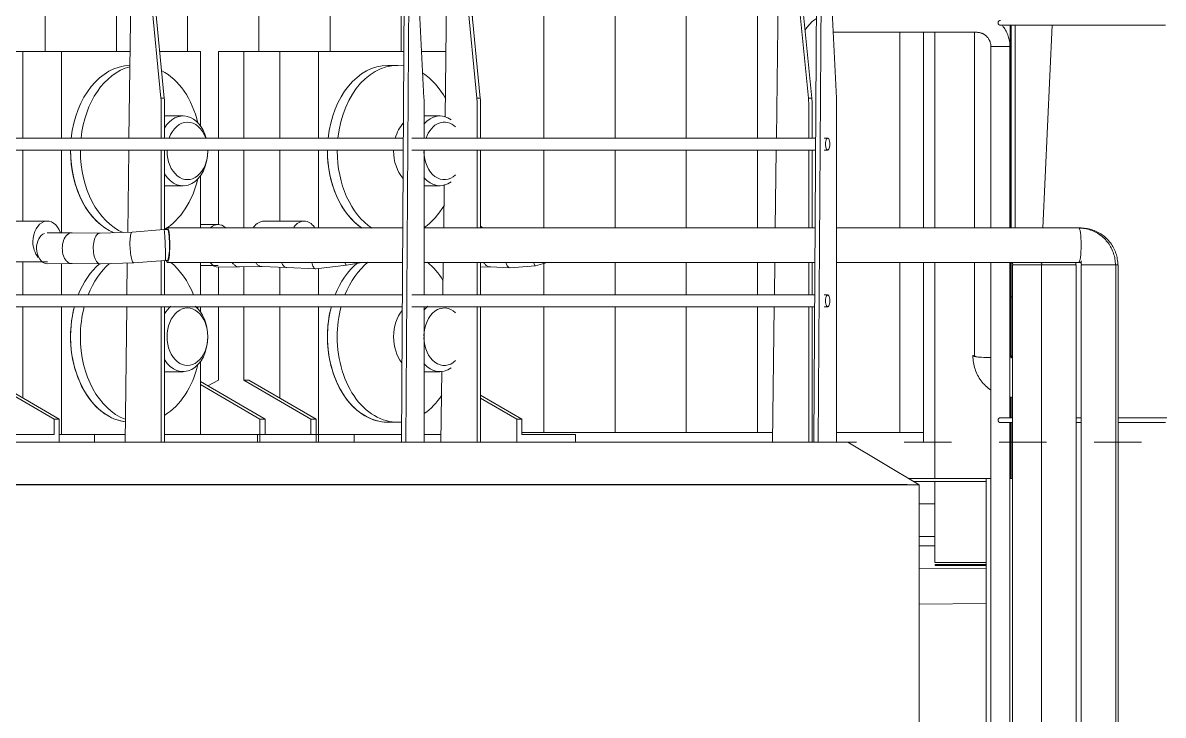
# Model space of a CAD drawing. Header units: metres. Extents: x -3 to 137, y -7 to 15.
# Drawn here: x 51.506 to 53.908, y 2.237 to 3.695 of the extents above; entities that cross this region are included whole.
import ezdxf

# ---------------------------------------------------------------- set-up
doc = ezdxf.new("R2010")
doc.units = ezdxf.units.M
doc.linetypes.add('Centre', pattern=[0.03175, 0.00635, -0.00475, 0.0159, -0.00475])
for name, color, linetype, lineweight in [('A-CLNG', 7, 'Continuous', 9), ('A-FLOR', 7, 'Continuous', 9), ('A-FLOR-HRAL', 7, 'Continuous', 9), ('A-FLOR-LEVL', 7, 'Continuous', 9), ('A-GENM', 7, 'Continuous', 9), ('A-WALL', 7, 'Continuous', 9), ('A-WALL-PATT', 7, 'Continuous', 9), ('I-WALL', 7, 'Continuous', 9), ('M-EQPM', 7, 'Continuous', 9), ('P-PIPE', 7, 'Continuous', 9)]:
    doc.layers.add(name, color=color, linetype=linetype, lineweight=lineweight)

# ---------------------------------------------------------------- blocks, each defined once
blk = doc.blocks.new('M_Corniza Generica - Blanco-V62-Elevation 3 - a')
at = {"layer": 'A-GENM', "color": 8, "true_color": 0x808080}
for p, q in [((12.2588, 3.264), (12.2588, 3.6754)), ((12.4188, 3.6907), (12.4188, 3.264)), ((12.2588, 2.7361), (12.2588, 3.191)), ((12.4188, 3.1911), (12.4188, 2.9911)), ((12.4188, 2.9076), (12.4188, 2.8636)), ((12.4188, 2.854), (12.4188, 2.7361)), ((12.2588, 2.5591), (12.2588, 2.7298)), ((12.2588, 2.5591), (12.3666, 2.5591))]:
    blk.add_line(p, q, dxfattribs=at)
blk = doc.blocks.new('M_RVR_Codo material - CO - Codo-2573685-Elevation 3 - a')
at = {"layer": 'P-PIPE', "color": 9, "true_color": 0xc0c0c0, "flags": 128}
for points in [[(12.3386, 2.994), (12.3387, 2.9905), (12.3389, 2.987), (12.3392, 2.9835), (12.3397, 2.98), (12.3404, 2.9765), (12.3411, 2.9731), (12.342, 2.9697), (12.3431, 2.9664), (12.3443, 2.9631), (12.3456, 2.9598), (12.347, 2.9566), (12.3486, 2.9535), (12.3502, 2.9504), (12.3521, 2.9474), (12.354, 2.9445), (12.356, 2.9416), (12.3582, 2.9388), (12.3604, 2.9362), (12.3628, 2.9336), (12.3653, 2.9311), (12.3679, 2.9287), (12.3705, 2.9264), (12.3733, 2.9243), (12.3761, 2.9222)], [(12.4219, 2.9896), (12.4217, 2.9898), (12.4215, 2.99), (12.4214, 2.9902), (12.4212, 2.9903), (12.4211, 2.9905), (12.4209, 2.9908), (12.4208, 2.991), (12.4207, 2.9912), (12.4206, 2.9914), (12.4205, 2.9916), (12.4204, 2.9918), (12.4203, 2.9921), (12.4202, 2.9923), (12.4202, 2.9925), (12.4201, 2.9928), (12.4201, 2.993), (12.4201, 2.9932), (12.42, 2.9935), (12.42, 2.9937), (12.42, 2.994), (12.42, 2.994)], [(12.4166, 2.907), (12.4184, 2.9068), (12.4219, 2.9065)]]:
    blk.add_lwpolyline(points, dxfattribs=at)
at = {"layer": 'P-PIPE', "color": 9, "true_color": 0xc0c0c0}
for start_param, end_param in [(2.762162, 3.140682), (3.140682, 4.648786), (5.8903, 6.282275), (6.282275, 6.660916)]:
    blk.add_ellipse((12.3793, 2.994), major_axis=(0.0407, 0), ratio=0.09103, start_param=start_param, end_param=end_param, dxfattribs=at)
blk = doc.blocks.new('M_Marco Ventanas Fachada Ext - M_Marco Ventanas Fachada Ext-2575492-Elevation 3 - a')
at = {"layer": 'A-GENM', "color": 8, "true_color": 0x808080}
for p, q in [((12.4275, 3.6906), (12.4275, 3.264)), ((12.4856, 3.264), (12.5054, 3.6906)), ((12.4195, 3.1187), (12.4219, 3.1187))]:
    blk.add_line(p, q, dxfattribs=at)
blk = doc.blocks.new('Generic Models 1 - Generic Models 1-2589847-Elevation 3 - a')
at = {"layer": 'A-GENM', "color": 8, "true_color": 0x808080}
for p, q in [((1.201, 2.8125), (12.0754, 2.8125)), ((12.0754, 2.8125), (12.2254, 2.7225)), ((12.2254, 2.7225), (1.051, 2.7225))]:
    blk.add_line(p, q, dxfattribs=at)
blk = doc.blocks.new('Railing - 50 x 12mm-2506593-Elevation 3 - a')
at = {"layer": 'A-FLOR-HRAL'}
for p, q in [((11.1351, 2.8125), (11.1411, 3.7525)), ((11.1505, 3.7525), (11.1411, 3.7525)), ((11.1505, 3.7525), (11.1444, 2.8125)), ((11.1636, 3.7525), (11.1505, 3.7525)), ((11.1827, 3.5368), (11.1719, 3.7525)), ((11.1829, 3.4521), (11.1829, 3.5246)), ((11.1829, 3.1221), (11.1829, 3.4279)), ((11.1829, 2.8125), (11.1829, 3.0979))]:
    blk.add_line(p, q, dxfattribs=at)
blk.add_ellipse((11.1472, 3.5246), major_axis=(0, 0.1), ratio=0.357735, start_param=4.712389, end_param=4.834562, dxfattribs=at)
blk = doc.blocks.new('Railing - 50 x 12mm-V72-Elevation 3 - a')
at = {"layer": 'A-FLOR-HRAL'}
for p, q in [((12.0035, 2.8125), (12.0095, 3.7525)), ((12.0189, 3.7525), (12.0095, 3.7525)), ((12.0189, 3.7525), (12.0128, 2.8125)), ((12.032, 3.7525), (12.0189, 3.7525)), ((12.0403, 3.7525), (12.0328, 3.7525)), ((12.0511, 3.5368), (12.0403, 3.7525)), ((12.0513, 2.8125), (12.0513, 3.5246))]:
    blk.add_line(p, q, dxfattribs=at)
blk.add_ellipse((12.0156, 3.5246), major_axis=(0, 0.1), ratio=0.357735, start_param=4.712389, end_param=4.834562, dxfattribs=at)
blk = doc.blocks.new('Railing - 50 x 12mm-V73-Elevation 3 - a')
at = {"layer": 'A-FLOR-HRAL'}
for p, q in [((10.2129, 2.8125), (10.219, 3.7525)), ((10.2283, 3.7525), (10.219, 3.7525)), ((10.2283, 3.7525), (10.2223, 2.8125)), ((10.2415, 3.7525), (10.2283, 3.7525)), ((10.2605, 3.5368), (10.2498, 3.7525)), ((10.2608, 3.4525), (10.2608, 3.5246)), ((10.2608, 3.1225), (10.2608, 3.4275)), ((10.2608, 2.8125), (10.2608, 3.0975))]:
    blk.add_line(p, q, dxfattribs=at)
blk.add_ellipse((10.225, 3.5246), major_axis=(0, 0.1), ratio=0.357735, start_param=4.712389, end_param=4.834562, dxfattribs=at)
blk = doc.blocks.new('Railing - Railing-2595749-Elevation 3 - a')
at = {"layer": 'A-FLOR-HRAL'}
for p, q in [((12.0328, 3.8125), (10.2189, 3.8125)), ((10.2316, 3.7525), (11.1411, 3.7525)), ((11.1537, 3.7525), (12.0095, 3.7525)), ((12.0222, 3.7525), (12.0328, 3.7525)), ((11.1392, 3.4525), (10.2351, 3.4525)), ((12.0076, 3.4525), (11.1572, 3.4525)), ((12.0328, 3.4525), (12.0257, 3.4525)), ((10.2351, 3.4275), (11.139, 3.4275)), ((11.1572, 3.4275), (12.0074, 3.4275)), ((12.0257, 3.4275), (12.0328, 3.4275)), ((11.1371, 3.1225), (10.2351, 3.1225)), ((12.0055, 3.1225), (11.1572, 3.1225)), ((12.0328, 3.1225), (12.0257, 3.1225)), ((10.2351, 3.0975), (11.1369, 3.0975)), ((11.1572, 3.0975), (12.0053, 3.0975)), ((12.0257, 3.0975), (12.0328, 3.0975))]:
    blk.add_line(p, q, dxfattribs=at)
for centre, major_axis, start_param, end_param in [((10.2189, 3.7825), (0, 0.03), 0, 1.570796), ((12.0328, 3.7825), (0, 0.03), 4.712389, 7.853982), ((10.2189, 3.7825), (0, 0.03), 1.570796, 3.141593), ((12.0328, 3.7825), (0, 0.03), 1.570796, 4.712389), ((10.2189, 3.44), (0, 0.0125), 0.523599, 1.570796), ((10.2189, 3.44), (0, 0.0125), 1.570796, 2.617994), ((12.0328, 3.44), (0, 0.0125), 4.712389, 7.853982), ((12.0328, 3.44), (0, 0.0125), 1.570796, 4.712389), ((12.0328, 3.11), (0, 0.0125), 4.712389, 7.853982), ((10.2189, 3.11), (0, 0.0125), 1.162268, 1.570796), ((10.2189, 3.11), (0, 0.0125), 1.570796, 1.943727), ((12.0328, 3.11), (0, 0.0125), 1.570796, 4.712389)]:
    blk.add_ellipse(centre, major_axis=major_axis, ratio=0.357735, start_param=start_param, end_param=end_param, dxfattribs=at)
for name in ['Railing - 50 x 12mm-V73-Elevation 3 - a', 'Railing - 50 x 12mm-2506593-Elevation 3 - a', 'Railing - 50 x 12mm-V72-Elevation 3 - a']:
    blk.add_blockref(name, (0, 0))
blk = doc.blocks.new('Railing - 50 x 12mm-V74-Elevation 3 - a')
at = {"layer": 'A-FLOR-HRAL'}
for p, q in [((11.2304, 3.7525), (11.2272, 3.4964)), ((11.2941, 3.5368), (11.2729, 3.7525)), ((11.2799, 3.7525), (11.3012, 3.5368)), ((11.3012, 3.5368), (11.2941, 3.5368)), ((11.2946, 3.4525), (11.2946, 3.5246)), ((11.3017, 3.5246), (11.3017, 3.4525)), ((11.2946, 3.264), (11.2946, 3.4277)), ((11.3017, 3.4277), (11.3017, 3.264)), ((11.2254, 3.3548), (11.2242, 3.264)), ((11.2233, 3.191), (11.2224, 3.1225)), ((11.2946, 3.1225), (11.2946, 3.191)), ((11.3017, 3.191), (11.3017, 3.1225)), ((11.2946, 2.8125), (11.2946, 3.0977)), ((11.3017, 3.0977), (11.3017, 2.8125)), ((11.2204, 2.962), (11.2185, 2.8125))]:
    blk.add_line(p, q, dxfattribs=at)
for centre in [(11.2239, 3.5246), (11.231, 3.5246)]:
    blk.add_ellipse(centre, major_axis=(0, 0.1), ratio=0.707107, start_param=4.712389, end_param=4.834562, dxfattribs=at)
blk = doc.blocks.new('Railing - 50 x 12mm-V75-Elevation 3 - a')
at = {"layer": 'A-FLOR-HRAL'}
for p, q in [((10.5652, 3.7525), (10.5613, 3.4524)), ((10.6288, 3.5368), (10.6076, 3.7525)), ((10.6147, 3.7525), (10.6359, 3.5368)), ((10.6359, 3.5368), (10.6288, 3.5368)), ((10.6294, 3.4524), (10.6294, 3.5246)), ((10.6364, 3.5246), (10.6364, 3.4524)), ((10.561, 3.4275), (10.5588, 3.2545)), ((10.6294, 3.2596), (10.6294, 3.4275)), ((10.6364, 3.4275), (10.6364, 3.2599)), ((10.6294, 3.1224), (10.6294, 3.1944)), ((10.6364, 3.1949), (10.6364, 3.1224)), ((10.558, 3.1894), (10.5571, 3.1224)), ((10.5568, 3.0975), (10.5532, 2.8125)), ((10.6294, 2.8125), (10.6294, 3.0975)), ((10.6364, 3.0975), (10.6364, 2.8125))]:
    blk.add_line(p, q, dxfattribs=at)
for centre in [(10.5587, 3.5246), (10.5657, 3.5246)]:
    blk.add_ellipse(centre, major_axis=(0, 0.1), ratio=0.707107, start_param=4.712389, end_param=4.834562, dxfattribs=at)
blk = doc.blocks.new('Railing - 50 x 12mm-V76-Elevation 3 - a')
at = {"layer": 'A-FLOR-HRAL'}
for p, q in [((11.9287, 3.7525), (11.9249, 3.4525)), ((11.9924, 3.5368), (11.9711, 3.7525)), ((11.9782, 3.7525), (11.9995, 3.5368)), ((11.9995, 3.5368), (11.9924, 3.5368)), ((11.9929, 3.4525), (11.9929, 3.5246)), ((12, 3.5246), (12, 3.4525)), ((11.9246, 3.4275), (11.9225, 3.264)), ((11.9929, 3.264), (11.9929, 3.4275)), ((12, 3.4275), (12, 3.264)), ((11.9216, 3.191), (11.9207, 3.1225)), ((11.9929, 3.1225), (11.9929, 3.191)), ((12, 3.191), (12, 3.1225)), ((11.9204, 3.0975), (11.9167, 2.8125)), ((11.9929, 2.8125), (11.9929, 3.0975)), ((12, 3.0975), (12, 2.8125))]:
    blk.add_line(p, q, dxfattribs=at)
for centre in [(11.9222, 3.5246), (11.9293, 3.5246)]:
    blk.add_ellipse(centre, major_axis=(0, 0.1), ratio=0.707107, start_param=4.712389, end_param=4.834562, dxfattribs=at)
blk = doc.blocks.new('Railing - Railing-2595811-Elevation 3 - a')
for name in ['Railing - 50 x 12mm-V75-Elevation 3 - a', 'Railing - 50 x 12mm-V74-Elevation 3 - a', 'Railing - 50 x 12mm-V76-Elevation 3 - a']:
    blk.add_blockref(name, (0, 0))
blk = doc.blocks.new('M_Escalera Marinera Exterior - M_Escalera Marinera Exterior-2699892-Elevation 3 - a')
at = {"layer": 'A-GENM', "color": 8, "true_color": 0x808080}
for p, q in [((12.0466, 3.6754), (12.3466, 3.6754)), ((12.3966, 3.6904), (12.6624, 3.6904)), ((12.3766, 3.6454), (12.3766, 3.264)), ((12.3966, 3.6454), (12.3766, 3.6454)), ((12.3766, 3.6454), (12.4166, 3.6454)), ((12.4166, 3.6454), (12.3966, 3.6454)), ((12.4166, 3.264), (12.4166, 3.6454)), ((12.3766, 3.1911), (12.3766, 0.9118)), ((12.4166, 2.8636), (12.4166, 3.1911)), ((12.4219, 2.8638), (12.3966, 2.8638)), ((12.5665, 2.8638), (12.5563, 2.8638)), ((12.6624, 2.8638), (12.6444, 2.8638)), ((12.3966, 2.8538), (12.4219, 2.8538)), ((12.4166, 2.0125), (12.4166, 2.854)), ((12.5563, 2.8538), (12.5665, 2.8538)), ((12.6444, 2.8538), (12.6624, 2.8538)), ((12.2027, 2.7361), (12.3666, 2.7361)), ((12.3666, 2.7298), (12.2132, 2.7298)), ((12.3666, 0.6094), (12.3666, 2.7361)), ((12.3768, 2.7361), (12.3666, 2.7361)), ((12.4219, 2.7361), (12.4166, 2.7361))]:
    blk.add_line(p, q, dxfattribs=at)
at = {"layer": 'A-GENM', "color": 8, "true_color": 0x808080, "flags": 128}
for points in [[(12.0092, 3.7046), (12.0071, 3.7032), (12.0048, 3.7016), (12.0026, 3.6999), (12.0004, 3.6981), (11.9984, 3.6962), (11.9964, 3.6942), (11.9945, 3.6922), (11.9926, 3.69), (11.9909, 3.6878), (11.9892, 3.6856), (11.9877, 3.6833), (11.9862, 3.6809), (11.9854, 3.6794)], [(12.0092, 3.7046), (12.0071, 3.7032), (12.0048, 3.7016), (12.0026, 3.6999), (12.0004, 3.6981), (11.9984, 3.6962), (11.9964, 3.6942)], [(11.9963, 3.6941), (11.9945, 3.6922), (11.9926, 3.69), (11.9909, 3.6878), (11.9892, 3.6856), (11.9877, 3.6833), (11.9862, 3.6809), (11.9854, 3.6794)], [(12.0451, 3.6754), (12.0463, 3.6754), (12.0466, 3.6754)], [(12.3466, 3.6754), (12.3478, 3.6754), (12.349, 3.6753), (12.3502, 3.6752), (12.3514, 3.6751), (12.3525, 3.6748), (12.3537, 3.6746), (12.3549, 3.6743), (12.356, 3.6739), (12.3572, 3.6735), (12.3583, 3.6731), (12.3594, 3.6726), (12.3604, 3.6721), (12.3615, 3.6715), (12.3625, 3.6709), (12.3635, 3.6702), (12.3645, 3.6695), (12.3655, 3.6688), (12.3664, 3.668), (12.3673, 3.6672), (12.3681, 3.6663), (12.3689, 3.6655), (12.3697, 3.6646), (12.3705, 3.6636), (12.3712, 3.6626), (12.3718, 3.6617), (12.3725, 3.6606), (12.373, 3.6596), (12.3736, 3.6585), (12.3741, 3.6574), (12.3746, 3.6563), (12.375, 3.6552), (12.3753, 3.654), (12.3757, 3.6529), (12.3759, 3.6517), (12.3762, 3.6505), (12.3763, 3.6494), (12.3765, 3.6482), (12.3766, 3.647), (12.3766, 3.6458), (12.3766, 3.6454)], [(12.4166, 3.6454), (12.4165, 3.6482), (12.4164, 3.651), (12.4161, 3.6538), (12.4157, 3.6566), (12.4152, 3.6593), (12.4146, 3.6621), (12.4139, 3.6648), (12.413, 3.6675), (12.4121, 3.6701), (12.4111, 3.6727), (12.4099, 3.6753), (12.4087, 3.6778), (12.4073, 3.6802), (12.4059, 3.6826), (12.4044, 3.685), (12.4027, 3.6872), (12.401, 3.6895)], [(12.6624, 3.6904), (12.6785, 3.6904), (12.6946, 3.6904), (12.7107, 3.6904), (12.7267, 3.6904), (12.7425, 3.6904)], [(12.7445, 3.6904), (12.731, 3.6904), (12.715, 3.6904), (12.699, 3.6904), (12.6829, 3.6904), (12.6668, 3.6904), (12.6624, 3.6904)], [(12.6624, 2.8638), (12.6785, 2.8638), (12.6946, 2.8638), (12.7107, 2.8638), (12.7267, 2.8638), (12.7425, 2.8638), (12.7445, 2.8638)], [(12.7468, 2.8638), (12.731, 2.8638), (12.715, 2.8638), (12.699, 2.8638), (12.6829, 2.8638), (12.6668, 2.8638), (12.6624, 2.8638)], [(12.6624, 2.8538), (12.6785, 2.8538), (12.6946, 2.8538), (12.7107, 2.8538), (12.7267, 2.8538), (12.7425, 2.8538)], [(12.7445, 2.8538), (12.731, 2.8538), (12.715, 2.8538), (12.699, 2.8538), (12.6829, 2.8538), (12.6668, 2.8538), (12.6624, 2.8538)]]:
    blk.add_lwpolyline(points, dxfattribs=at)
at = {"layer": 'A-GENM', "color": 8, "true_color": 0x808080}
for points, knots in [([(12.3966, 3.7004), (12.3965, 3.7004), (12.3963, 3.7004), (12.3959, 3.7004), (12.3956, 3.7003), (12.3953, 3.7003), (12.395, 3.7002), (12.3947, 3.7001), (12.3944, 3.6999), (12.3941, 3.6998), (12.3938, 3.6996), (12.3935, 3.6993), (12.3931, 3.6991), (12.3928, 3.6987), (12.3926, 3.6984), (12.3922, 3.6979), (12.392, 3.6974), (12.3917, 3.6965), (12.3916, 3.6959), (12.3916, 3.6954)], [-0.5, -0.5, -0.5, -0.5, -0.4791667, -0.4583333, -0.4375, -0.4166667, -0.3958333, -0.375, -0.3541667, -0.3333333, -0.3125, -0.2916667, -0.25, -0.2291667, -0.2083333, -0.1666667, -0.125, -0.0833333, 0, 0, 0, 0]), ([(12.3916, 3.6954), (12.3916, 3.695), (12.3917, 3.6944), (12.392, 3.6935), (12.3922, 3.6929), (12.3926, 3.6925), (12.3928, 3.6921), (12.3931, 3.6918), (12.3935, 3.6915), (12.3938, 3.6913), (12.3941, 3.6911), (12.3944, 3.691), (12.3947, 3.6908), (12.395, 3.6907), (12.3953, 3.6906), (12.3956, 3.6905), (12.3959, 3.6905), (12.3963, 3.6904), (12.3965, 3.6904), (12.3966, 3.6904)], [-1, -1, -1, -1, -0.9166667, -0.875, -0.8333333, -0.7916667, -0.7708333, -0.75, -0.7083333, -0.6875, -0.6666667, -0.6458333, -0.625, -0.6041667, -0.5833333, -0.5625, -0.5416667, -0.5208333, -0.5, -0.5, -0.5, -0.5]), ([(12.3966, 2.8638), (12.3965, 2.8638), (12.3963, 2.8638), (12.3959, 2.8637), (12.3956, 2.8637), (12.3953, 2.8636), (12.395, 2.8635), (12.3947, 2.8634), (12.3944, 2.8633), (12.3941, 2.8631), (12.3938, 2.8629), (12.3935, 2.8627), (12.3931, 2.8624), (12.3928, 2.8621), (12.3926, 2.8617), (12.3922, 2.8613), (12.392, 2.8607), (12.3917, 2.8599), (12.3916, 2.8592), (12.3916, 2.8588)], [-0.5, -0.5, -0.5, -0.5, -0.4791667, -0.4583333, -0.4375, -0.4166667, -0.3958333, -0.375, -0.3541667, -0.3333333, -0.3125, -0.2916667, -0.25, -0.2291667, -0.2083333, -0.1666667, -0.125, -0.0833333, 0, 0, 0, 0]), ([(12.3916, 2.8588), (12.3916, 2.8583), (12.3917, 2.8577), (12.392, 2.8569), (12.3922, 2.8563), (12.3926, 2.8558), (12.3928, 2.8555), (12.3931, 2.8552), (12.3935, 2.8549), (12.3938, 2.8546), (12.3941, 2.8544), (12.3944, 2.8543), (12.3947, 2.8542), (12.395, 2.854), (12.3953, 2.8539), (12.3956, 2.8539), (12.3959, 2.8538), (12.3963, 2.8538), (12.3965, 2.8538), (12.3966, 2.8538)], [-1, -1, -1, -1, -0.9166667, -0.875, -0.8333333, -0.7916667, -0.7708333, -0.75, -0.7083333, -0.6875, -0.6666667, -0.6458333, -0.625, -0.6041667, -0.5833333, -0.5625, -0.5416667, -0.5208333, -0.5, -0.5, -0.5, -0.5])]:
    blk.add_open_spline(points, degree=3, knots=knots, dxfattribs=at)
blk = doc.blocks.new('Ventilacion01 - Standard-2235841-Elevation 3 - a')
at = {"layer": 'M-EQPM'}
for p, q in [((10.7503, 3.6347), (10.7503, 3.4525)), ((10.8032, 3.6347), (10.7503, 3.6347)), ((10.8032, 3.4524), (10.8032, 3.6347)), ((10.8792, 3.6347), (10.8032, 3.6347)), ((10.8792, 3.4524), (10.8792, 3.6347)), ((10.9606, 3.6347), (10.8792, 3.6347)), ((10.9606, 3.4524), (10.9606, 3.6347)), ((11.1404, 3.6347), (10.9606, 3.6347)), ((11.2289, 3.6347), (11.1778, 3.6347)), ((11.1273, 3.6058), (11.1067, 3.6058)), ((11.2163, 3.4994), (11.1829, 3.4994)), ((10.7503, 3.4275), (10.7503, 3.2701)), ((10.8032, 3.2639), (10.8032, 3.4275)), ((10.8792, 3.2778), (10.8792, 3.4275)), ((10.9606, 3.2638), (10.9606, 3.4275)), ((11.1829, 3.3522), (11.2163, 3.3522)), ((10.9305, 3.2778), (10.8457, 3.2778)), ((10.7503, 3.1807), (10.7503, 3.1225)), ((10.8032, 3.1224), (10.8032, 3.1815)), ((10.8792, 3.1224), (10.8792, 3.1806)), ((10.9606, 3.1224), (10.9606, 3.178)), ((10.7503, 3.0975), (10.7503, 2.9432)), ((10.8032, 2.9432), (10.8032, 3.0975)), ((10.8792, 2.905), (10.8792, 3.0975)), ((10.9606, 2.8282), (10.9606, 3.0975)), ((11.1829, 2.9608), (11.2163, 2.9608)), ((10.7503, 2.9432), (10.7276, 2.931)), ((10.9446, 2.8605), (10.8032, 2.9432)), ((10.8032, 2.9432), (10.814, 2.9432)), ((10.814, 2.9432), (10.9554, 2.8605)), ((11.3017, 2.9115), (11.3891, 2.8605)), ((11.3783, 2.8605), (11.3017, 2.9053)), ((10.9446, 2.8282), (10.9446, 2.8605)), ((10.9554, 2.8605), (10.9446, 2.8605)), ((10.9554, 2.8605), (10.9554, 2.8125)), ((11.3783, 2.8125), (11.3783, 2.8605)), ((11.3891, 2.8605), (11.3783, 2.8605)), ((11.3891, 2.8605), (11.3891, 2.8282)), ((11.1067, 2.8544), (11.1273, 2.8544)), ((10.4889, 2.8282), (10.4889, 2.8125)), ((10.712, 2.8282), (10.8319, 2.8282)), ((10.9446, 2.8282), (10.8319, 2.8282)), ((10.8319, 2.8282), (10.8319, 2.8125)), ((11.1352, 2.8282), (10.9609, 2.8282)), ((11.0354, 2.8282), (11.0354, 2.8125)), ((11.2187, 2.8282), (11.1829, 2.8282)), ((11.5018, 2.8282), (11.3891, 2.8282)), ((11.5018, 2.8125), (11.5018, 2.8282))]:
    blk.add_line(p, q, dxfattribs=at)
for centre, major_axis, start_param, end_param in [((11.1067, 3.4258), (0, 0.18), 0, 1.421505), ((11.1067, 3.4258), (0, 0.18), 0, 1.421505), ((11.1273, 3.4258), (0, 0.18), 6.18116, 7.704726), ((11.1273, 3.4258), (0, 0.18), 5.363978, 5.852052), ((11.1708, 3.4258), (0, 0.0736), 0.658882, 1.201078), ((11.2163, 3.4258), (0, 0.0736), 5.806124, 6.988329), ((11.2255, 3.4258), (0, 0.0606), 5.692535, 7.400516), ((11.1067, 3.4258), (0, 0.18), 1.561316, 2.703683), ((11.1067, 3.4258), (0, 0.18), 1.561316, 1.570796), ((11.1067, 3.4258), (0, 0.18), 1.570796, 2.703683), ((11.1273, 3.4258), (0, 0.18), 1.561316, 1.570796), ((11.1273, 3.4258), (0, 0.18), 1.570796, 2.703683), ((11.1708, 3.4258), (0, 0.0736), 1.54728, 1.570796), ((11.1708, 3.4258), (0, 0.0736), 1.570796, 2.465697), ((11.2255, 3.4258), (0, 0.0606), 1.598262, 3.732243), ((11.2163, 3.4258), (0, 0.0736), 2.436448, 3.618654), ((11.1273, 3.4258), (0, 0.18), 3.596778, 4.024312), ((10.8457, 3.2348), (0, 0.043), 0, 0.794261), ((10.9305, 3.2348), (0, 0.043), 5.486191, 7.079274), ((11.2901, 3.2275), (0, 0.043), 5.759587, 5.882089), ((11.1067, 3.0344), (0, 0.18), 0.535195, 1.059578), ((11.1067, 3.0344), (0, 0.18), 0.535195, 1.059578), ((11.1273, 3.0344), (0, 0.18), 0.513337, 1.059617), ((11.1273, 3.0344), (0, 0.18), 5.426933, 5.769848), ((11.1067, 3.0344), (0, 0.18), 1.209588, 3.141593), ((11.1067, 3.0344), (0, 0.18), 1.209588, 1.570796), ((11.1273, 3.0344), (0, 0.18), 1.209588, 1.570796), ((11.2163, 3.0344), (0, 0.0736), 0.514297, 0.705144), ((11.2255, 3.0344), (0, 0.0606), 5.692535, 7.826515), ((11.1708, 3.0344), (0, 0.0736), 0.717803, 1.570796), ((11.1067, 3.0344), (0, 0.18), 1.570796, 3.141593), ((11.1273, 3.0344), (0, 0.18), 1.570796, 3.205392), ((11.1708, 3.0344), (0, 0.0736), 1.570796, 2.407489), ((11.2255, 3.0344), (0, 0.0606), 1.598262, 3.732243), ((11.2163, 3.0344), (0, 0.0736), 2.436448, 3.618654), ((11.1273, 3.0344), (0, 0.18), 3.596778, 3.958334)]:
    blk.add_ellipse(centre, major_axis=major_axis, ratio=0.707107, start_param=start_param, end_param=end_param, dxfattribs=at)
blk = doc.blocks.new('Ventilacion01 - Standard-V101-Elevation 3 - a')
at = {"layer": 'M-EQPM'}
for p, q in [((10.2094, 3.6347), (10.2094, 3.551)), ((10.2182, 3.6347), (10.2094, 3.6347)), ((10.2623, 3.6347), (10.2556, 3.6347)), ((10.2623, 3.5264), (10.2623, 3.6347)), ((10.3383, 3.6347), (10.2623, 3.6347)), ((10.3383, 3.4525), (10.3383, 3.6347)), ((10.4196, 3.6347), (10.3383, 3.6347)), ((10.4196, 3.4525), (10.4196, 3.6347)), ((10.5637, 3.6347), (10.4196, 3.6347)), ((10.712, 3.6347), (10.6263, 3.6347)), ((10.712, 3.478), (10.712, 3.6347)), ((10.6754, 3.4994), (10.6364, 3.4994)), ((10.2094, 3.4759), (10.2094, 3.3991)), ((10.3383, 3.2778), (10.3383, 3.4275)), ((10.4196, 3.2531), (10.4196, 3.4275)), ((10.712, 3.264), (10.712, 3.3736)), ((10.2623, 3.1225), (10.2623, 3.351)), ((10.6364, 3.3522), (10.6754, 3.3522)), ((10.2094, 3.3057), (10.2094, 2.9432)), ((10.3896, 3.2778), (10.3047, 3.2778)), ((10.7491, 3.2705), (10.712, 3.2705)), ((10.3047, 3.1918), (10.3896, 3.1918)), ((10.3383, 3.1225), (10.3383, 3.1918)), ((10.4196, 3.1225), (10.4196, 3.1881)), ((10.712, 3.1225), (10.712, 3.191)), ((10.712, 3.1845), (10.7491, 3.1845)), ((10.2623, 2.9432), (10.2623, 3.0975)), ((10.3383, 2.905), (10.3383, 3.0975)), ((10.4196, 2.8282), (10.4196, 3.0975)), ((10.712, 3.0866), (10.712, 3.0975)), ((10.712, 2.8282), (10.712, 2.9822)), ((10.6364, 2.9608), (10.6754, 2.9608)), ((10.2094, 2.9432), (10.1452, 2.9088)), ((10.4037, 2.8605), (10.2623, 2.9432)), ((10.2623, 2.9432), (10.273, 2.9432)), ((10.273, 2.9432), (10.4145, 2.8605)), ((10.712, 2.9401), (10.8481, 2.8605)), ((10.8374, 2.8605), (10.712, 2.9338)), ((10.4037, 2.8282), (10.4037, 2.8605)), ((10.4145, 2.8605), (10.4037, 2.8605)), ((10.4145, 2.8605), (10.4145, 2.8125)), ((10.8374, 2.8125), (10.8374, 2.8605)), ((10.8481, 2.8605), (10.8374, 2.8605)), ((10.8481, 2.8605), (10.8481, 2.8282)), ((10.1452, 2.8282), (10.213, 2.8282)), ((10.2608, 2.8282), (10.2909, 2.8282)), ((10.4037, 2.8282), (10.2909, 2.8282)), ((10.2909, 2.8282), (10.2909, 2.8125)), ((10.4196, 2.8282), (10.4145, 2.8282)), ((10.5534, 2.8282), (10.4196, 2.8282)), ((10.712, 2.8282), (10.6364, 2.8282)), ((10.9609, 2.8282), (10.8481, 2.8282)), ((10.9609, 2.8125), (10.9609, 2.8282))]:
    blk.add_line(p, q, dxfattribs=at)
for centre, major_axis, start_param, end_param in [((10.5658, 3.4258), (0, 0.18), 0.020107, 1.421121), ((10.5658, 3.4258), (0, 0.18), 0.020107, 1.421121), ((10.5864, 3.4258), (0, 0.18), 0.18397, 1.421148), ((10.5864, 3.4258), (0, 0.18), 5.042164, 5.927392), ((10.6754, 3.4258), (0, 0.0736), 5.083819, 7.142312), ((10.6846, 3.4258), (0, 0.0606), 5.168896, 7.396971), ((10.5658, 3.4258), (0, 0.18), 1.561316, 2.85638), ((10.5658, 3.4258), (0, 0.18), 1.561316, 1.570796), ((10.5658, 3.4258), (0, 0.18), 1.570796, 2.85638), ((10.5864, 3.4258), (0, 0.18), 1.561316, 1.570796), ((10.5864, 3.4258), (0, 0.18), 1.570796, 2.847112), ((10.6754, 3.4258), (0, 0.0736), 2.282466, 4.712389), ((10.6846, 3.4258), (0, 0.0606), 1.54199, 1.570796), ((10.6846, 3.4258), (0, 0.0606), 1.570796, 4.712389), ((10.6846, 3.4258), (0, 0.0606), 4.712389, 4.741195), ((10.6754, 3.4258), (0, 0.0736), 4.712389, 4.735906), ((10.5864, 3.4258), (0, 0.18), 3.549276, 4.382614), ((10.3047, 3.2348), (0, 0.043), 0, 1.570796), ((10.3896, 3.2348), (0, 0.043), 5.158304, 7.853982), ((10.7491, 3.2275), (0, 0.043), 5.759587, 6.806784), ((10.3047, 3.2348), (0, 0.043), 1.570796, 3.141593), ((10.3896, 3.2348), (0, 0.043), 1.570796, 2.456018), ((10.5658, 3.0344), (0, 0.18), 0.548157, 1.05916), ((10.5658, 3.0344), (0, 0.18), 0.548157, 1.05916), ((10.5864, 3.0344), (0, 0.18), 0.542742, 1.059189), ((10.5864, 3.0344), (0, 0.18), 5.224162, 5.769848), ((10.5658, 3.0344), (0, 0.18), 1.209588, 3.045809), ((10.5658, 3.0344), (0, 0.18), 1.209588, 1.570796), ((10.5864, 3.0344), (0, 0.18), 1.209588, 1.570796), ((10.6754, 3.0344), (0, 0.0736), 0.514297, 0.859126), ((10.6754, 3.0344), (0, 0.0736), 4.712389, 5.768888), ((10.5864, 3.0344), (0, 0.18), 5.042164, 5.073597), ((10.6846, 3.0344), (0, 0.0606), 4.712389, 7.853982), ((10.5658, 3.0344), (0, 0.18), 1.570796, 3.045809), ((10.5864, 3.0344), (0, 0.18), 1.570796, 2.879793), ((10.6754, 3.0344), (0, 0.0736), 2.282466, 4.712389), ((10.6846, 3.0344), (0, 0.0606), 1.570796, 4.712389), ((10.5864, 3.0344), (0, 0.18), 3.549276, 4.382614)]:
    blk.add_ellipse(centre, major_axis=major_axis, ratio=0.707107, start_param=start_param, end_param=end_param, dxfattribs=at)
blk = doc.blocks.new('M_RVR_Codo material - CO - Codo-V104-Elevation 3 - a')
at = {"layer": 'P-PIPE', "flags": 128}
blk.add_lwpolyline([(12.4196, 3.191), (12.4198, 3.1909), (12.42, 3.1908), (12.4202, 3.1906), (12.4204, 3.1905), (12.4206, 3.1903), (12.4208, 3.1902), (12.421, 3.19), (12.4211, 3.1898), (12.4213, 3.1896), (12.4215, 3.1894), (12.4216, 3.1892), (12.4217, 3.189), (12.4219, 3.1888), (12.422, 3.1885), (12.4221, 3.1883), (12.4222, 3.1881), (12.4223, 3.1878), (12.4224, 3.1876), (12.4225, 3.1874), (12.4226, 3.1871), (12.4226, 3.1868), (12.4227, 3.1866), (12.4227, 3.1863), (12.4227, 3.1861), (12.4228, 3.1858), (12.4228, 3.1856), (12.4228, 3.1855)], dxfattribs=at)
blk = doc.blocks.new('M_RVR_Codo material - CO - Codo-V105-Elevation 3 - a')
at = {"layer": 'P-PIPE', "flags": 128}
for points in [[(12.4811, 3.1911), (12.4813, 3.1909), (12.4815, 3.1908), (12.4816, 3.1907), (12.4818, 3.1905), (12.482, 3.1904), (12.4822, 3.1902), (12.4824, 3.19), (12.4825, 3.1898), (12.4827, 3.1897), (12.4829, 3.1895), (12.483, 3.1893), (12.4831, 3.189), (12.4833, 3.1888), (12.4834, 3.1886), (12.4835, 3.1884), (12.4836, 3.1881), (12.4837, 3.1879), (12.4838, 3.1876), (12.4839, 3.1874), (12.484, 3.1871), (12.484, 3.1869), (12.4841, 3.1866), (12.4841, 3.1864), (12.4841, 3.1861), (12.4842, 3.1858), (12.4842, 3.1856), (12.4842, 3.1855)], [(12.5556, 3.1855), (12.5555, 3.1886), (12.5554, 3.191)]]:
    blk.add_lwpolyline(points, dxfattribs=at)
blk = doc.blocks.new('M_RVR_Codo material - CO - Codo-V106-Elevation 3 - a')
at = {"layer": 'P-PIPE', "flags": 128}
for points in [[(12.6437, 3.1855), (12.6437, 3.1886), (12.6435, 3.1917), (12.6432, 3.1948), (12.6427, 3.1979), (12.6422, 3.2009), (12.6415, 3.204), (12.6407, 3.207), (12.6398, 3.2099), (12.6387, 3.2129), (12.6376, 3.2157), (12.6363, 3.2186), (12.635, 3.2214), (12.6335, 3.2241), (12.6319, 3.2268), (12.6302, 3.2294), (12.6284, 3.2319), (12.6265, 3.2344), (12.6245, 3.2367), (12.6224, 3.239), (12.6202, 3.2412), (12.6179, 3.2434), (12.6155, 3.2454), (12.6131, 3.2473), (12.6106, 3.2492), (12.608, 3.2509), (12.6054, 3.2525), (12.6027, 3.254), (12.5999, 3.2555), (12.5971, 3.2568), (12.5942, 3.2579), (12.5913, 3.259), (12.5883, 3.26), (12.5853, 3.2608), (12.5823, 3.2615), (12.5792, 3.2621), (12.5762, 3.2626), (12.5731, 3.2629), (12.57, 3.2631), (12.5669, 3.2632), (12.566, 3.2632)], [(12.566, 3.1918), (12.5663, 3.1918), (12.5665, 3.1918), (12.5668, 3.1918), (12.567, 3.1918), (12.5673, 3.1917), (12.5675, 3.1917), (12.5678, 3.1916), (12.568, 3.1915)]]:
    blk.add_lwpolyline(points, dxfattribs=at)
blk = doc.blocks.new('M_RVR_Codo material - CO - Codo-V107-Elevation 3 - a')
at = {"layer": 'P-PIPE', "flags": 128}
for points in [[(12.6387, 3.1855), (12.6387, 3.1886), (12.6385, 3.1917), (12.6382, 3.1947), (12.6377, 3.1978), (12.6372, 3.2009), (12.6365, 3.2039), (12.6357, 3.2069), (12.6348, 3.2098), (12.6338, 3.2128), (12.6327, 3.2156), (12.6314, 3.2185), (12.63, 3.2213), (12.6286, 3.224), (12.627, 3.2266), (12.6253, 3.2292), (12.6235, 3.2318), (12.6216, 3.2342), (12.6196, 3.2366), (12.6176, 3.2389), (12.6154, 3.2411), (12.6131, 3.2433), (12.6108, 3.2453), (12.6084, 3.2472), (12.6059, 3.2491), (12.6033, 3.2508), (12.6007, 3.2525), (12.598, 3.254), (12.5952, 3.2554), (12.5924, 3.2567), (12.5895, 3.2579), (12.5866, 3.259), (12.5836, 3.2599), (12.5807, 3.2608), (12.5776, 3.2615), (12.5746, 3.2621), (12.5715, 3.2626), (12.5684, 3.2629), (12.5653, 3.2631), (12.5622, 3.2632), (12.5614, 3.2632)], [(12.5614, 3.1918), (12.5616, 3.1918), (12.5618, 3.1918), (12.5621, 3.1918), (12.5623, 3.1918), (12.5625, 3.1917), (12.5627, 3.1917), (12.5629, 3.1916), (12.5632, 3.1915), (12.5634, 3.1915), (12.5636, 3.1914), (12.5638, 3.1913), (12.564, 3.1912), (12.5642, 3.1911), (12.5644, 3.1909), (12.5646, 3.1908), (12.5648, 3.1907), (12.565, 3.1905), (12.5652, 3.1904), (12.5653, 3.1902), (12.5655, 3.19), (12.5657, 3.1898), (12.5659, 3.1897), (12.566, 3.1895), (12.5662, 3.1893), (12.5663, 3.189), (12.5664, 3.1888), (12.5666, 3.1886), (12.5667, 3.1884), (12.5668, 3.1881), (12.5669, 3.1879), (12.567, 3.1876), (12.567, 3.1874), (12.5671, 3.1871), (12.5672, 3.1869), (12.5672, 3.1866), (12.5673, 3.1864), (12.5673, 3.1861), (12.5673, 3.1858), (12.5673, 3.1856), (12.5673, 3.1855)]]:
    blk.add_lwpolyline(points, dxfattribs=at)

msp = doc.modelspace()

# ---------------------------------------------------------------- hatches: boundary and pattern name
at = {"layer": 'A-WALL-PATT', "true_color": 0x383a4e}
h = msp.add_hatch(dxfattribs=at)
h.set_pattern_fill('FP_3', color=159, style=0, pattern_type=2)
h.set_pattern_definition([(90, (41.95327, 0), (-0.15, 9e-18), [])])
h.paths.add_polyline_path([(53.4028, 2.8325), (53.4028, 3.191), (53.2197, 3.191), (53.2203, 2.8325), (53.3937, 2.8325)])
h.paths.add_polyline_path([(53.0854, 2.8325), (53.0887, 3.0975), (52.4701, 3.0975), (52.4701, 2.9115), (52.5574, 2.8605), (52.5574, 2.8325), (53.0849, 2.8325)])
h.paths.add_polyline_path([(51.3136, 2.9088), (51.3778, 2.9432), (51.3778, 3.3057), (51.3136, 3.3057), (51.3136, 3.2999), (51.358, 3.2999), (51.358, 3.2949), (51.3136, 3.2949), (51.3136, 2.9432)])
h.paths.add_polyline_path([(51.8959, 2.931), (51.9187, 2.9432), (51.9187, 3.0975), (51.8804, 3.0975), (51.8805, 3.0865), (51.8921, 3.0607), (51.8958, 3.0344), (51.8909, 3.0044), (51.8804, 2.9819), (51.8804, 2.9401)])
h.paths.add_polyline_path([(51.9187, 3.1225), (51.9178, 3.1807), (51.9107, 3.1825), (51.9064, 3.1845), (51.8804, 3.1845), (51.8804, 3.1225), (51.903, 3.1225)])
h.paths.add_polyline_path([(52.8043, 3.1225), (53.0891, 3.1225), (53.0899, 3.191), (52.6104, 3.191), (52.5811, 3.183), (52.5224, 3.1801), (52.4736, 3.181), (52.4701, 3.1807), (52.4701, 3.1225), (52.7395, 3.1225)])
h.paths.add_polyline_path([(53.0909, 3.264), (53.0929, 3.4275), (52.4701, 3.4275), (52.4701, 3.2661), (52.4742, 3.264), (53.0849, 3.264)])
h.paths.add_polyline_path([(53.2197, 3.264), (53.4028, 3.264), (53.4028, 3.6754), (53.2126, 3.6744), (53.2197, 3.5246), (53.2197, 3.3085)])
h.paths.add_polyline_path([(51.9187, 3.2701), (51.9187, 3.4275), (51.8955, 3.4275), (51.8958, 3.4258), (51.8909, 3.3958), (51.8804, 3.3733), (51.8804, 3.2705), (51.9175, 3.2705)])
h.paths.add_polyline_path([(53.2856, 4.9845), (53.2856, 4.9861), (53.2855, 4.9847)])
h.paths.add_polyline_path([(53.2863, 4.9825), (53.2838, 4.9862), (53.2862, 4.9826)])
h.paths.add_polyline_path([(51.3483, 3.3991), (51.3778, 3.3991), (51.3778, 3.4759), (51.2546, 3.4759), (51.2546, 3.4999), (51.2564, 3.5131), (51.2615, 3.5253), (51.2697, 3.536), (51.2803, 3.5441), (51.2926, 3.5493), (51.3059, 3.551), (51.3778, 3.551), (51.3778, 3.6347), (51.3866, 3.6347), (51.3873, 3.7525), (51.3845, 3.7535), (51.3812, 3.7581), (51.378, 3.7675), (51.3766, 3.7825), (51.378, 3.7975), (51.3819, 3.8085), (51.3845, 3.8115), (51.3873, 3.8125), (53.204, 3.8115), (53.2066, 3.8085), (53.2105, 3.7975), (53.2119, 3.7825), (53.2105, 3.7675), (53.2066, 3.7565), (53.204, 3.7535), (53.204, 3.7525), (53.2087, 3.7525), (53.2115, 3.7148), (53.2203, 3.7154), (53.4028, 3.7154), (53.4028, 4.7151), (53.3872, 4.7144), (53.3872, 4.7121), (53.359, 4.7161), (53.3385, 4.7229), (53.3191, 4.7347), (53.3046, 4.7486), (53.2976, 4.7592), (53.2881, 4.779), (53.2871, 4.7916), (53.2853, 4.7994), (53.2885, 4.8216), (53.2877, 4.9815), (53.2826, 4.9842), (53.278, 4.9848), (53.2782, 4.988), (50.3638, 5.3451), (50.3635, 5.3426), (50.324, 5.3486), (50.3194, 5.3492), (50.3084, 5.3501), (50.2989, 5.3516), (50.2633, 5.3519), (50.2633, 3.8061), (50.2798, 3.7598), (50.2843, 3.7467), (50.3142, 3.6304), (50.3279, 3.5455), (50.3345, 3.486), (50.336, 3.47), (50.5295, 3.47), (50.5295, 3.5143), (50.5316, 3.5219), (50.5371, 3.5274), (50.5447, 3.5295), (50.5756, 3.5295), (50.5832, 3.5274), (50.5888, 3.5219), (50.5908, 3.5143), (50.5908, 3.47), (51.2312, 3.47), (51.2312, 3.4756), (51.3657, 3.4756), (51.3657, 3.405), (51.3136, 3.405), (51.3136, 3.3991)])
h.paths.add_polyline_path([(53.0816, 3.4525), (53.0933, 3.4525), (53.0971, 3.7525), (52.4483, 3.7525), (52.4701, 3.5246), (52.4701, 3.4525), (53.0123, 3.4525)])
h.paths.add_polyline_path([(51.9187, 3.4525), (51.9187, 3.6347), (52.3087, 3.6347), (52.3095, 3.7525), (51.783, 3.7525), (51.7946, 3.6347), (51.8804, 3.6347), (51.8805, 3.4779), (51.8937, 3.4525), (51.903, 3.4525)])
h.paths.add_polyline_path([(50.863, 3.4725), (50.8197, 3.4725), (50.8197, 3.4771), (50.8478, 3.4771), (50.8481, 3.5268), (50.8491, 3.5268), (50.8507, 3.5378), (50.8542, 3.5478), (50.8691, 3.5618), (50.8815, 3.5651), (50.8878, 3.5665), (50.8878, 3.5668), (51.0035, 3.5665), (51.0035, 3.5655), (51.0145, 3.5639), (51.0247, 3.5603), (51.0382, 3.5466), (51.0418, 3.5331), (51.0432, 3.5268), (51.0435, 3.5268), (51.0435, 3.4771), (51.0716, 3.4771), (51.071, 3.4725), (51.0017, 3.4725)])
h.paths.add_polyline_path([(51.0017, 3.4771), (51.0235, 3.4771), (51.0235, 3.5268), (51.0162, 3.5415), (51.0017, 3.5467), (50.8875, 3.5466), (50.8733, 3.5398), (50.8679, 3.5268), (50.8679, 3.4771), (50.8704, 3.4771)])
h.paths.add_polyline_path([(51.0235, 3.5268), (51.0238, 3.5268), (51.0238, 3.5284)])
h.paths.add_polyline_path([(50.8878, 3.5467), (50.8878, 3.5471), (50.886, 3.5471)])
h.paths.add_polyline_path([(51.4579, 3.6347), (51.732, 3.6347), (51.7335, 3.7525), (51.4181, 3.7525), (51.424, 3.6347), (51.4468, 3.6347)])
h.paths.add_polyline_path([(52.3888, 3.6347), (52.3973, 3.6347), (52.3988, 3.7525), (52.3403, 3.7525), (52.3473, 3.6347), (52.3883, 3.6347)])
h.paths.add_polyline_path([(53.1539, 3.6781), (53.1661, 3.6949), (53.172, 3.7), (53.1776, 3.7039), (53.1776, 3.7525), (53.1466, 3.7525), (53.1533, 3.6838)])
h.paths.add_polyline_path([(51.0477, 3.8844), (50.3477, 3.8844), (50.3477, 4.8844), (51.0477, 4.8844), (51.0477, 4.0797)])
h.paths.add_polyline_path([(53.4028, 4.8051), (53.4028, 8.092), (50.2633, 8.092), (50.2633, 5.4486), (50.3214, 5.4467), (50.3291, 5.4454), (50.3375, 5.4428), (50.352, 5.4412), (50.3753, 5.4383), (50.3751, 5.4351), (53.2894, 5.0773), (53.2897, 5.0804), (53.3171, 5.0734), (53.3385, 5.0632), (53.3535, 5.0515), (53.3617, 5.0432), (53.3704, 5.0304), (53.3782, 5.0135), (53.3799, 5.0052), (53.3816, 4.9882), (53.3785, 4.9758), (53.3785, 4.8103), (53.3818, 4.8087), (53.3882, 4.8073), (53.3882, 4.8053), (53.3956, 4.8052)])
h.paths.add_polyline_path([(53.286, 4.9858), (53.2861, 4.9959), (53.2855, 4.9979), (53.2847, 4.9991), (53.2838, 4.9964), (53.2848, 4.9902), (53.2856, 4.9872)])
h.paths.add_polyline_path([(50.3584, 5.3737), (50.3645, 5.3916), (50.3634, 5.3909), (50.3588, 5.3748)])
h.paths.add_polyline_path([(50.4146, 6.0354), (50.3216, 6.0354), (50.3216, 7.6554), (51.0916, 7.6554), (51.0916, 6.0354), (50.863, 6.0354)])
at = {"layer": 'A-WALL-PATT', "true_color": 0x474958}
msp.add_hatch(color=251, dxfattribs=at).paths.add_polyline_path([(53.4976, 2.5528), (53.535, 2.5528), (53.535, 2.5548), (53.4278, 2.5548), (53.4278, 2.5528)])

# ---------------------------------------------------------------- linework, layer by layer
at = {"layer": 'A-CLNG', "color": 8, "lineweight": 18, "true_color": 0x808080}
for p, q in [((53.3937, 2.6138), (53.4272, 2.6138)), ((53.4272, 2.5938), (53.3937, 2.5938))]:
    msp.add_line(p, q, dxfattribs=at)
at = {"layer": 'A-FLOR', "color": 8, "true_color": 0x808080}
for p, q in [((52.5574, 2.8325), (53.0854, 2.8325)), ((53.2203, 2.8325), (53.4028, 2.8325)), ((53.4272, 2.6825), (53.3937, 2.6825))]:
    msp.add_line(p, q, dxfattribs=at)
at = {"layer": 'A-FLOR-LEVL', "color": 253, "linetype": 'Centre', "true_color": 0xaaaaaa}
msp.add_line((39.3622, 2.8125), (58.5325, 2.8125), dxfattribs=at)
at = {"layer": 'A-WALL'}
for p, q in [((53.535, 2.5548), (53.4278, 2.5548)), ((53.4278, 2.5548), (53.4278, 2.5528)), ((53.4278, 2.5528), (53.535, 2.5528))]:
    msp.add_line(p, q, dxfattribs=at)
at = {"layer": 'I-WALL'}
for p, q in [((53.4028, 3.264), (53.4028, 3.6754)), ((53.5878, 3.6907), (53.5878, 3.264)), ((53.4028, 2.8125), (53.4028, 3.191)), ((53.5878, 3.1911), (53.5878, 2.9895)), ((53.5878, 2.9075), (53.5878, 2.8636)), ((53.5878, 2.854), (53.5878, 2.7361)), ((53.4272, 2.8125), (53.4028, 2.8125)), ((53.3687, 2.7231), (42.2194, 2.7231)), ((53.3687, 2.7225), (53.3687, 2.7231)), ((53.3937, 2.7225), (53.3687, 2.7225)), ((53.3937, 2.7225), (53.3937, 0.6354))]:
    msp.add_line(p, q, dxfattribs=at)
at = {"layer": 'P-PIPE', "color": 9, "true_color": 0xc0c0c0}
for p, q in [((53.5102, 3.6754), (53.5102, 3.264)), ((53.5852, 3.264), (53.5852, 3.6907)), ((53.5102, 3.1911), (53.5102, 2.9939)), ((53.5852, 2.9939), (53.5852, 3.1911)), ((53.535, 2.5473), (53.3937, 2.5459)), ((53.3937, 2.4709), (53.535, 2.4723))]:
    msp.add_line(p, q, dxfattribs=at)
at = {"layer": 'P-PIPE'}
for p, q in [((51.6101, 3.2533), (51.5578, 3.253)), ((51.6692, 3.2526), (51.6103, 3.2533)), ((51.7366, 3.2548), (51.6689, 3.2526)), ((51.8036, 3.26), (51.7366, 3.2548)), ((51.8107, 3.26), (51.8036, 3.26)), ((52.3063, 3.264), (51.8107, 3.264)), ((53.1748, 3.264), (52.3513, 3.264)), ((53.7344, 3.264), (53.2203, 3.264)), ((51.7402, 3.1899), (51.8062, 3.195)), ((51.8062, 3.195), (51.8107, 3.195)), ((51.5581, 3.188), (51.6101, 3.1883)), ((51.6099, 3.1883), (51.6696, 3.1876)), ((51.6699, 3.1876), (51.7401, 3.1899)), ((51.8107, 3.191), (52.3059, 3.191)), ((51.918, 3.1807), (51.9629, 3.1814)), ((51.9629, 3.1814), (52.0101, 3.182)), ((52.0095, 3.182), (52.0618, 3.1801)), ((52.0617, 3.1801), (52.1227, 3.1772)), ((52.1231, 3.1772), (52.1877, 3.1848)), ((52.1877, 3.1848), (52.2208, 3.191)), ((52.3513, 3.191), (53.1743, 3.191)), ((52.4701, 3.1809), (52.4917, 3.1814)), ((52.4909, 3.1814), (52.5319, 3.1797)), ((52.5324, 3.1797), (52.586, 3.1834)), ((52.5861, 3.1834), (52.6105, 3.191)), ((53.2203, 3.191), (53.7344, 3.191)), ((53.5903, 3.1855), (53.5903, 0)), ((53.7248, 3.1855), (53.5903, 3.1855)), ((53.6517, 3.1855), (53.6517, 1.2593)), ((53.7248, 1.2593), (53.7248, 3.1855)), ((53.7349, 3.1855), (53.7349, 1.2593)), ((53.8079, 3.1855), (53.7349, 3.1855)), ((53.8079, 0.7829), (53.8079, 3.1855)), ((53.8129, 3.1855), (53.808, 3.1855)), ((53.8129, 0.9152), (53.8129, 3.1855))]:
    msp.add_line(p, q, dxfattribs=at)
for centre, major_axis, ratio, start_param, end_param in [((51.5579, 3.2205), (-0.0002, 0.0325), 0.698223, 0.258086, 1.567083), ((51.8107, 3.2275), (0, 0.0365), 0.139173, 0, 0.461216), ((51.8107, 3.2275), (0, 0.0325), 0.139173, 4.737295, 6.308092), ((51.8107, 3.2275), (0, 0.0365), 0.139173, 4.712389, 6.283185), ((53.7298, 3.2275), (0, 0.0365), 0.139173, 4.712389, 6.283185), ((53.7344, 3.2275), (0, 0.0365), 0.052336, 6.021386, 6.283185), ((51.5579, 3.2205), (-0.0002, 0.0325), 0.698223, 1.567083, 3.13788), ((51.8107, 3.2275), (0, 0.0365), 0.139173, 3.141593, 4.712389), ((51.8107, 3.2275), (0, 0.0325), 0.139173, 3.166499, 4.737295), ((53.7298, 3.2275), (0, 0.0365), 0.139173, 3.141593, 4.712389), ((51.8107, 3.2275), (0, 0.0365), 0.139173, 2.680376, 3.141593), ((53.7344, 3.2275), (0, 0.0365), 0.052336, 3.450246, 3.542251), ((51.9175, 3.2132), (-0.0005, 0.0325), 0.699296, 2.344977, 3.130375)]:
    msp.add_ellipse(centre, major_axis=major_axis, ratio=ratio, start_param=start_param, end_param=end_param, dxfattribs=at)
at = {"layer": 'P-PIPE', "color": 9, "true_color": 0xc0c0c0}
msp.add_ellipse((53.5477, 2.9939), major_axis=(0.0375, 0), ratio=0.09103, start_param=3.141593, end_param=4.643027, dxfattribs=at)
at = {"layer": 'P-PIPE'}
for points in [[(51.5894, 3.2208), (51.5894, 3.2264), (51.5913, 3.2378), (51.5993, 3.2502), (51.6066, 3.2533), (51.6102, 3.2533)], [(51.7321, 3.2226), (51.7318, 3.2282), (51.7319, 3.2395), (51.7336, 3.2519), (51.7356, 3.2548), (51.7367, 3.2548)], [(51.8062, 3.2283), (51.806, 3.234), (51.8054, 3.2453), (51.8044, 3.2574), (51.8038, 3.2602), (51.8036, 3.26)], [(51.8062, 3.195), (51.8063, 3.1951), (51.8065, 3.196), (51.8067, 3.1995), (51.8068, 3.2049), (51.8067, 3.2118), (51.8065, 3.2198), (51.8063, 3.2255), (51.8062, 3.2283)], [(51.9627, 3.1814), (51.9608, 3.1814), (51.9569, 3.1822), (51.9516, 3.1855), (51.9485, 3.1889), (51.9471, 3.1909)], [(52.4914, 3.1814), (52.4896, 3.1814), (52.4859, 3.1821), (52.4808, 3.1854), (52.4779, 3.1889), (52.4766, 3.1909)]]:
    msp.add_open_spline(points, degree=3, dxfattribs=at)
for points, knots in [([(51.6547, 3.22), (51.6546, 3.2257), (51.6559, 3.2371), (51.6605, 3.2474), (51.6653, 3.2518), (51.6678, 3.2526), (51.6691, 3.2526)], [0, 0, 0, 0, 0.333333, 0.666667, 0.833333, 1, 1, 1, 1]), ([(51.61, 3.1883), (51.6082, 3.1883), (51.6046, 3.189), (51.5996, 3.1923), (51.5952, 3.1975), (51.5908, 3.2066), (51.5894, 3.2151), (51.5894, 3.2208)], [0, 0, 0, 0, 0.166667, 0.333333, 0.5, 0.666667, 1, 1, 1, 1]), ([(51.6697, 3.1876), (51.6684, 3.1876), (51.6659, 3.1883), (51.6622, 3.1916), (51.6591, 3.1968), (51.6559, 3.2059), (51.6548, 3.2144), (51.6547, 3.22)], [0, 0, 0, 0, 0.166667, 0.333333, 0.5, 0.666667, 1, 1, 1, 1]), ([(51.7401, 3.1899), (51.7395, 3.1899), (51.7384, 3.1907), (51.7361, 3.1951), (51.7336, 3.2056), (51.7324, 3.2169), (51.7321, 3.2226)], [0, 0, 0, 0, 0.166667, 0.333333, 0.666667, 1, 1, 1, 1]), ([(52.0099, 3.182), (52.0082, 3.182), (52.0049, 3.1827), (52.0003, 3.1859), (51.9978, 3.1892), (51.9967, 3.1909)], [0, 0, 0, 0, 0.1666667, 0.3333333, 0.4833852, 0.4833852, 0.4833852, 0.4833852]), ([(52.0621, 3.1801), (52.0608, 3.18), (52.0582, 3.1808), (52.0547, 3.184), (52.0525, 3.1879), (52.0515, 3.1904), (52.0513, 3.1909)], [0, 0, 0, 0, 0.1666667, 0.3333333, 0.5, 0.5381718, 0.5381718, 0.5381718, 0.5381718]), ([(52.1229, 3.1772), (52.1213, 3.1771), (52.1182, 3.1798), (52.1158, 3.187), (52.1149, 3.1909)], [0, 0, 0, 0, 0.3333333, 0.6144606, 0.6144606, 0.6144606, 0.6144606]), ([(52.1876, 3.1848), (52.1873, 3.1848), (52.1866, 3.1856), (52.1856, 3.1882), (52.1849, 3.1902), (52.1848, 3.1908)], [0, 0, 0, 0, 0.1666667, 0.3333333, 0.3918178, 0.3918178, 0.3918178, 0.3918178]), ([(52.5322, 3.1797), (52.5313, 3.1796), (52.5293, 3.1803), (52.5263, 3.1838), (52.5245, 3.1881), (52.5236, 3.1909)], [0, 0, 0, 0, 0.1666667, 0.3333333, 0.5519341, 0.5519341, 0.5519341, 0.5519341]), ([(52.5859, 3.1834), (52.5852, 3.1834), (52.5838, 3.1854), (52.5822, 3.1897), (52.5818, 3.1908)], [0, 0, 0, 0, 0.3333333, 0.4400881, 0.4400881, 0.4400881, 0.4400881])]:
    msp.add_open_spline(points, degree=3, knots=knots, dxfattribs=at)

# ---------------------------------------------------------------- block references
at = {"layer": 'A-FLOR-HRAL'}
for name in ['Railing - Railing-2595749-Elevation 3 - a', 'Railing - Railing-2595811-Elevation 3 - a']:
    msp.add_blockref(name, (41.1684, 0), dxfattribs=at)
at = {"layer": 'A-GENM', "color": 8, "true_color": 0x808080}
for name in ['M_Corniza Generica - Blanco-V62-Elevation 3 - a', 'M_Marco Ventanas Fachada Ext - M_Marco Ventanas Fachada Ext-2575492-Elevation 3 - a', 'M_Escalera Marinera Exterior - M_Escalera Marinera Exterior-2699892-Elevation 3 - a', 'Generic Models 1 - Generic Models 1-2589847-Elevation 3 - a']:
    msp.add_blockref(name, (41.1684, 0), dxfattribs=at)
at = {"layer": 'M-EQPM'}
for name in ['Ventilacion01 - Standard-V101-Elevation 3 - a', 'Ventilacion01 - Standard-2235841-Elevation 3 - a']:
    msp.add_blockref(name, (41.1684, 0), dxfattribs=at)
at = {"layer": 'P-PIPE'}
for name in ['M_RVR_Codo material - CO - Codo-V107-Elevation 3 - a', 'M_RVR_Codo material - CO - Codo-V106-Elevation 3 - a', 'M_RVR_Codo material - CO - Codo-V104-Elevation 3 - a', 'M_RVR_Codo material - CO - Codo-V105-Elevation 3 - a']:
    msp.add_blockref(name, (41.1684, 0), dxfattribs=at)
at = {"layer": 'P-PIPE', "color": 9, "true_color": 0xc0c0c0}
msp.add_blockref('M_RVR_Codo material - CO - Codo-2573685-Elevation 3 - a', (41.1684, 0), dxfattribs=at)

doc.saveas('drawing.dxf')
